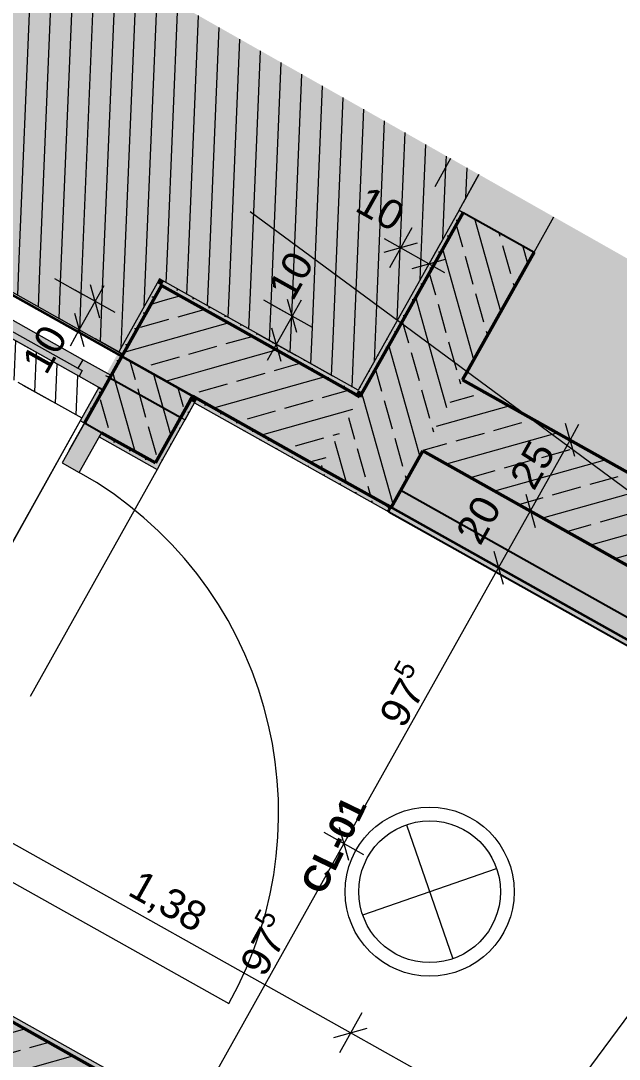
# Model space of a CAD drawing. Header units: metres. Extents: x -27.1 to 50.1, y 105.7 to 163.4.
# Drawn here: x 8.769 to 10.611, y 154.234 to 157.427 of the extents above; entities that cross this region are included whole.
import ezdxf

# ---------------------------------------------------------------- set-up
doc = ezdxf.new("R2010")
doc.units = ezdxf.units.M
doc.header["$MEASUREMENT"] = 0
for name, pattern in [('Punktlinie', [0.0035, 0, -0.0035]), ('Punktlinie_ eng', [0.00075, 0, -0.00075]), ('Strichlinie-über-Schnitt', [0.0023, 0.0008, -0.0015]), ('Strichpunktlinie', [0.006703, 0.003528, -0.001764, 0, -0.001411])]:
    doc.linetypes.add(name, pattern=pattern)
for name, color, linetype in [('00  Raster', 7, 'Continuous'), ('10  Wand Massiv', 7, 'Continuous'), ('10  Wand Massiv_Schnittschraffur', 7, 'Continuous'), ('10  Wand Massiv_Tür', 7, 'Continuous'), ('20  Decke Abhangdecke', 7, 'Continuous'), ('20  Decke Abhangdecke_Deckschraffur', 7, 'Continuous'), ('20  Deckenspiegel + Einbauten', 7, 'Continuous'), ('20  Wand Leichtbau', 7, 'Continuous'), ('20  Wand Leichtbau_Deckschraffur', 7, 'Continuous'), ('20  Wand Leichtbau_Schnittschraffur', 7, 'Continuous'), ('20  Wand Leichtbau_Tür', 7, 'Continuous'), ('40  Bemaßung 1_ 50 Deckenspiegel', 7, 'Continuous'), ('Neubau_10  Treppen + Rampen', 7, 'Continuous'), ('Neubau_20  Decke Abhangdecke', 7, 'Continuous'), ('Neubau_20  Decke Abhangdecke_Deckschraffur', 7, 'Continuous'), ('Neubau_20  Deckenspiegel + Einbauten', 7, 'Continuous'), ('Neubau_50 NUF - Raumstempel MIETERAUSBAU', 7, 'Continuous')]:
    doc.layers.add(name, color=color, linetype=linetype)
doc.styles.add('ERSTELLTER_STIL_1', font='arial.ttf')
doc.styles.add('ERSTELLTER_STIL_2', font='arial.ttf')
pattern_1 = [(87.605446, (0, 0), (-0.06494324, 0.002715745), [])]
pattern_2 = [(87.605446, (0, 0), (-0.02497817, 0.0010445172), [0, -0.025])]
pattern_3 = [(285.73796, (0, 0), (0.11550147, 0.03254858), []), (285.73796, (0.05775, 0.01627), (0.11550147, 0.03254858), [0.09, -0.03])]
pattern_4 = [(15.73796, (0, 0), (-0.03254858, 0.11550147), []), (15.73796, (-0.01627, 0.05775), (-0.03254858, 0.11550147), [0.09, -0.03])]

msp = doc.modelspace()

# ---------------------------------------------------------------- hatches: boundary and pattern name
at = {"layer": '10  Wand Massiv_Schnittschraffur', "linetype": 'Continuous', "lineweight": 0, "true_color": 0xffffff}
for points in [[(9.8976, 156.4528), (9.9107, 156.4455), (10.1307, 156.838), (10.1176, 156.8454)], [(9.9107, 156.4455), (10.1288, 156.3233), (10.3488, 156.7158), (10.1307, 156.838)], [(9.0706, 156.4089), (9.0837, 156.4016), (9.2023, 156.6132), (9.1892, 156.6205)], [(9.2023, 156.6132), (9.0801, 156.3951), (9.2982, 156.2729)], [(9.1892, 156.6205), (9.2023, 156.6132), (9.1965, 156.6336)], [(9.2023, 156.6132), (9.2096, 156.6262), (9.1965, 156.6336)], [(9.8072, 156.2914), (9.2096, 156.6262), (9.2023, 156.6132), (9.7999, 156.2783)], [(9.2982, 156.2729), (9.4204, 156.491), (9.2023, 156.6132)], [(9.8125, 156.2703), (9.8122, 156.2714), (9.4204, 156.491), (9.2982, 156.2729), (9.6907, 156.0529)], [(9.8203, 156.2841), (9.9107, 156.4455), (9.8976, 156.4528), (9.8072, 156.2914)], [(10.031, 156.1488), (10.1288, 156.3233), (9.9107, 156.4455), (9.8129, 156.271)], [(9.0801, 156.3951), (8.9652, 156.19), (9.0175, 156.1607), (9.1833, 156.0678), (9.2982, 156.2729)], [(9.067, 156.4024), (9.0303, 156.337), (9.0434, 156.3296), (9.0801, 156.3951)], [(9.0801, 156.3951), (9.0434, 156.3296), (9.2615, 156.2074), (9.2982, 156.2729)], [(11.83, 155.3701), (10.1288, 156.3233), (10.0066, 156.1052), (11.7078, 155.152)], [(9.0095, 156.2999), (8.9521, 156.1974), (8.9652, 156.19), (9.0226, 156.2925)], [(9.8072, 156.2914), (9.7999, 156.2783), (9.8122, 156.2714)], [(9.8072, 156.2914), (9.8122, 156.2714), (9.8129, 156.271), (9.8203, 156.2841)], [(9.1833, 156.0678), (9.1964, 156.0605), (9.3039, 156.2524), (9.2908, 156.2598)], [(9.2746, 156.2001), (9.3112, 156.2655), (9.2982, 156.2729), (9.2615, 156.2074)], [(9.2982, 156.2729), (9.2908, 156.2598), (9.3039, 156.2524)], [(9.3039, 156.2524), (9.3112, 156.2655), (9.2982, 156.2729)], [(9.3039, 156.2524), (9.9015, 155.9176), (9.8964, 155.9376), (9.3112, 156.2655)], [(9.6907, 156.0529), (9.8964, 155.9376), (9.8125, 156.2703)], [(9.8122, 156.2714), (9.8125, 156.2703), (9.8129, 156.271)], [(9.9088, 155.9307), (10.031, 156.1488), (9.8129, 156.271), (9.8125, 156.2703), (9.8964, 155.9376)], [(8.9652, 156.19), (8.8968, 156.0679), (8.9491, 156.0386), (9.0175, 156.1607)], [(9.189, 156.0474), (9.1964, 156.0605), (9.1833, 156.0678), (9.0175, 156.1607), (9.0102, 156.1476)], [(9.8964, 155.9376), (9.9015, 155.9176), (9.9088, 155.9307)], [(8.3581, 154.5644), (8.2359, 154.3463), (11.7124, 152.3983), (11.8346, 152.6164)], [(8.3654, 154.5774), (8.3581, 154.5644), (11.7168, 152.6825), (11.7241, 152.6955)]]:
    msp.add_hatch(color=7, dxfattribs=at).paths.add_polyline_path(points)
at = {"layer": '10  Wand Massiv_Schnittschraffur', "linetype": 'Continuous', "lineweight": 13, "true_color": 0x000100}
h = msp.add_hatch(dxfattribs=at)
h.set_pattern_fill('Gips_0001', color=98, style=0, pattern_type=2)
h.set_pattern_definition(pattern_2)
h.paths.add_polyline_path([(9.8976, 156.4528), (9.9107, 156.4455), (10.1307, 156.838), (10.1176, 156.8454)])
h = msp.add_hatch(dxfattribs=at)
h.set_pattern_fill('Beton__Stahlbeton_0001', color=98, style=0, pattern_type=2)
h.set_pattern_definition([(285.737955, (0, 0), (0.11550147, 0.03254857), []), (285.737955, (0.05775, 0.01627), (0.11550147, 0.03254857), [0.09, -0.03])])
h.paths.add_polyline_path([(9.9107, 156.4455), (10.1288, 156.3233), (10.3488, 156.7158), (10.1307, 156.838)])
h = msp.add_hatch(dxfattribs=at)
h.set_pattern_fill('Gips_0001', color=98, style=0, pattern_type=2)
h.set_pattern_definition(pattern_2)
h.paths.add_polyline_path([(9.0706, 156.4089), (9.0837, 156.4016), (9.2023, 156.6132), (9.1892, 156.6205)])
h = msp.add_hatch(dxfattribs=at)
h.set_pattern_fill('Beton__Stahlbeton_0001', color=98, style=0, pattern_type=2)
h.set_pattern_definition(pattern_4)
h.paths.add_polyline_path([(9.2023, 156.6132), (9.0801, 156.3951), (9.2982, 156.2729)])
h = msp.add_hatch(dxfattribs=at)
h.set_pattern_fill('Gips_0001', color=98, style=0, pattern_type=2)
h.set_pattern_definition(pattern_2)
h.paths.add_polyline_path([(9.1892, 156.6205), (9.2023, 156.6132), (9.1965, 156.6336)])
h = msp.add_hatch(dxfattribs=at)
h.set_pattern_fill('Gips_0001', color=98, style=0, pattern_type=2)
h.set_pattern_definition(pattern_2)
h.paths.add_polyline_path([(9.2023, 156.6132), (9.2096, 156.6262), (9.1965, 156.6336)])
h = msp.add_hatch(dxfattribs=at)
h.set_pattern_fill('Gips_0001', color=98, style=0, pattern_type=2)
h.set_pattern_definition(pattern_2)
h.paths.add_polyline_path([(9.8072, 156.2914), (9.2096, 156.6262), (9.2023, 156.6132), (9.7999, 156.2783)])
h = msp.add_hatch(dxfattribs=at)
h.set_pattern_fill('Beton__Stahlbeton_0001', color=98, style=0, pattern_type=2)
h.set_pattern_definition(pattern_4)
h.paths.add_polyline_path([(9.2982, 156.2729), (9.4204, 156.491), (9.2023, 156.6132)])
h = msp.add_hatch(dxfattribs=at)
h.set_pattern_fill('Beton__Stahlbeton_0001', color=98, style=0, pattern_type=2)
h.set_pattern_definition(pattern_4)
h.paths.add_polyline_path([(9.8125, 156.2703), (9.8122, 156.2714), (9.4204, 156.491), (9.2982, 156.2729), (9.6907, 156.0529)])
h = msp.add_hatch(dxfattribs=at)
h.set_pattern_fill('Gips_0001', color=98, style=0, pattern_type=2)
h.set_pattern_definition(pattern_2)
h.paths.add_polyline_path([(9.8203, 156.2841), (9.9107, 156.4455), (9.8976, 156.4528), (9.8072, 156.2914)])
h = msp.add_hatch(dxfattribs=at)
h.set_pattern_fill('Beton__Stahlbeton_0001', color=98, style=0, pattern_type=2)
h.set_pattern_definition(pattern_3)
h.paths.add_polyline_path([(10.031, 156.1488), (10.1288, 156.3233), (9.9107, 156.4455), (9.8129, 156.271)])
h = msp.add_hatch(dxfattribs=at)
h.set_pattern_fill('Beton__Stahlbeton_0001', color=98, style=0, pattern_type=2)
h.set_pattern_definition([(285.73796, (0, 0), (0.11550147, 0.03254858), []), (285.73796, (0.05775, 0.01627), (0.11550147, 0.03254858), [0.09, -0.03])])
h.paths.add_polyline_path([(9.0801, 156.3951), (8.9652, 156.19), (9.0175, 156.1607), (9.1833, 156.0678), (9.2982, 156.2729)])
h = msp.add_hatch(dxfattribs=at)
h.set_pattern_fill('Gips_0001', color=98, style=0, pattern_type=2)
h.set_pattern_definition(pattern_2)
h.paths.add_polyline_path([(9.067, 156.4024), (9.0303, 156.337), (9.0434, 156.3296), (9.0801, 156.3951)])
h = msp.add_hatch(dxfattribs=at)
h.set_pattern_fill('Beton__Stahlbeton_0001', color=98, style=0, pattern_type=2)
h.set_pattern_definition([(285.73796, (0, 0), (0.11550147, 0.03254858), []), (285.73796, (0.05775, 0.01627), (0.11550147, 0.03254858), [0.09, -0.03])])
h.paths.add_polyline_path([(9.0801, 156.3951), (9.0434, 156.3296), (9.2615, 156.2074), (9.2982, 156.2729)])
h = msp.add_hatch(dxfattribs=at)
h.set_pattern_fill('Beton__Stahlbeton_0001', color=98, style=0, pattern_type=2)
h.set_pattern_definition([(15.73796, (0, 0), (-0.03254858, 0.11550147), []), (15.73796, (-0.01627, 0.05775), (-0.03254858, 0.11550147), [0.09, -0.03])])
h.paths.add_polyline_path([(11.83, 155.3701), (10.1288, 156.3233), (10.0066, 156.1052), (11.7078, 155.152)])
h = msp.add_hatch(dxfattribs=at)
h.set_pattern_fill('Gips_0001', color=98, style=0, pattern_type=2)
h.set_pattern_definition(pattern_2)
h.paths.add_polyline_path([(9.0095, 156.2999), (8.9521, 156.1974), (8.9652, 156.19), (9.0226, 156.2925)])
h = msp.add_hatch(dxfattribs=at)
h.set_pattern_fill('Gips_0001', color=98, style=0, pattern_type=2)
h.set_pattern_definition(pattern_2)
h.paths.add_polyline_path([(9.8072, 156.2914), (9.7999, 156.2783), (9.8122, 156.2714)])
h = msp.add_hatch(dxfattribs=at)
h.set_pattern_fill('Gips_0001', color=98, style=0, pattern_type=2)
h.set_pattern_definition(pattern_2)
h.paths.add_polyline_path([(9.8072, 156.2914), (9.8122, 156.2714), (9.8129, 156.271), (9.8203, 156.2841)])
h = msp.add_hatch(dxfattribs=at)
h.set_pattern_fill('Gips_0001', color=98, style=0, pattern_type=2)
h.set_pattern_definition(pattern_2)
h.paths.add_polyline_path([(9.1833, 156.0678), (9.1964, 156.0605), (9.3039, 156.2524), (9.2908, 156.2598)])
h = msp.add_hatch(dxfattribs=at)
h.set_pattern_fill('Gips_0001', color=98, style=0, pattern_type=2)
h.set_pattern_definition(pattern_2)
h.paths.add_polyline_path([(9.2746, 156.2001), (9.3112, 156.2655), (9.2982, 156.2729), (9.2615, 156.2074)])
h = msp.add_hatch(dxfattribs=at)
h.set_pattern_fill('Gips_0001', color=98, style=0, pattern_type=2)
h.set_pattern_definition(pattern_2)
h.paths.add_polyline_path([(9.2982, 156.2729), (9.2908, 156.2598), (9.3039, 156.2524)])
h = msp.add_hatch(dxfattribs=at)
h.set_pattern_fill('Gips_0001', color=98, style=0, pattern_type=2)
h.set_pattern_definition(pattern_2)
h.paths.add_polyline_path([(9.3039, 156.2524), (9.3112, 156.2655), (9.2982, 156.2729)])
h = msp.add_hatch(dxfattribs=at)
h.set_pattern_fill('Gips_0001', color=98, style=0, pattern_type=2)
h.set_pattern_definition(pattern_2)
h.paths.add_polyline_path([(9.3039, 156.2524), (9.9015, 155.9176), (9.8964, 155.9376), (9.3112, 156.2655)])
h = msp.add_hatch(dxfattribs=at)
h.set_pattern_fill('Beton__Stahlbeton_0001', color=98, style=0, pattern_type=2)
h.set_pattern_definition(pattern_3)
h.paths.add_polyline_path([(9.6907, 156.0529), (9.8964, 155.9376), (9.8125, 156.2703)])
h = msp.add_hatch(dxfattribs=at)
h.set_pattern_fill('Beton__Stahlbeton_0001', color=98, style=0, pattern_type=2)
h.set_pattern_definition(pattern_4)
h.paths.add_polyline_path([(9.8122, 156.2714), (9.8125, 156.2703), (9.8129, 156.271)])
h = msp.add_hatch(dxfattribs=at)
h.set_pattern_fill('Beton__Stahlbeton_0001', color=98, style=0, pattern_type=2)
h.set_pattern_definition(pattern_3)
h.paths.add_polyline_path([(9.9088, 155.9307), (10.031, 156.1488), (9.8129, 156.271), (9.8125, 156.2703), (9.8964, 155.9376)])
h = msp.add_hatch(dxfattribs=at)
h.set_pattern_fill('Gips_0001', color=98, style=0, pattern_type=2)
h.set_pattern_definition(pattern_2)
h.paths.add_polyline_path([(9.189, 156.0474), (9.1964, 156.0605), (9.1833, 156.0678), (9.0175, 156.1607), (9.0102, 156.1476)])
h = msp.add_hatch(dxfattribs=at)
h.set_pattern_fill('Gips_0001', color=98, style=0, pattern_type=2)
h.set_pattern_definition(pattern_2)
h.paths.add_polyline_path([(9.8964, 155.9376), (9.9015, 155.9176), (9.9088, 155.9307)])
h = msp.add_hatch(dxfattribs=at)
h.set_pattern_fill('Beton__Stahlbeton_0001', color=98, style=0, pattern_type=2)
h.set_pattern_definition([(195.73796, (0, 0), (-0.03254858, 0.11550147), []), (195.73796, (0.01627, -0.05775), (-0.03254858, 0.11550147), [0.09, -0.03])])
h.paths.add_polyline_path([(8.3581, 154.5644), (8.2359, 154.3463), (11.7124, 152.3983), (11.8346, 152.6164)])
h = msp.add_hatch(dxfattribs=at)
h.set_pattern_fill('Gips_0001', color=98, style=0, pattern_type=2)
h.set_pattern_definition(pattern_2)
h.paths.add_polyline_path([(8.3654, 154.5774), (8.3581, 154.5644), (11.7168, 152.6825), (11.7241, 152.6955)])
at = {"layer": '20  Decke Abhangdecke_Deckschraffur', "linetype": 'Continuous', "lineweight": 18, "true_color": 0xffd5aa}
h = msp.add_hatch(dxfattribs=at)
h.set_pattern_fill('Mauerwerk_0001', color=41, style=0, pattern_type=2)
h.set_pattern_definition(pattern_1)
h.paths.add_polyline_path([(9.0706, 156.4089), (9.1963, 156.6332), (9.807, 156.291), (10.1788, 156.9547), (10.0918, 157.004), (9.7686, 156.4271), (9.1579, 156.7693), (9.0323, 156.545), (7.3878, 157.4664), (7.4892, 157.6475), (7.2232, 157.7966), (7.5769, 158.428), (7.4899, 158.4772), (7.087, 157.7582), (7.3531, 157.6091), (7.2517, 157.4281), (7.5003, 157.2888), (8.6606, 156.6387)])
h = msp.add_hatch(dxfattribs=at)
h.set_pattern_fill('Mauerwerk_0001', color=41, style=0, pattern_type=2)
h.set_pattern_definition(pattern_1)
h.paths.add_polyline_path([(7.3878, 157.4664), (7.5492, 157.376), (8.7095, 156.7259), (9.0323, 156.545), (9.1579, 156.7693), (9.7686, 156.4271), (10.0918, 157.004), (7.5769, 158.428), (7.2232, 157.7966), (7.4892, 157.6475)])
at = {"layer": '20  Decke Abhangdecke_Deckschraffur', "linetype": 'Continuous', "lineweight": 13}
h = msp.add_hatch(dxfattribs=at)
h.set_pattern_fill('Lamellendecke_Flurkoffer_8E', color=5, style=0, pattern_type=2)
h.set_pattern_definition([(150.738, (-6.42524, 129.7489), (0.219962, 0.392577), [])])
h.paths.add_polyline_path([(-3.086, 138.3949), (-8.2298, 129.2145), (-6.6594, 128.3347), (-4.1552, 132.8041), (-4.1308, 132.8478), (4.4575, 148.1757), (4.5186, 148.2848), (5.7529, 150.4876), (8.9569, 156.206), (8.5469, 156.4357), (7.3866, 157.0858), (-0.3976, 143.1931)])
at = {"layer": '20  Wand Leichtbau_Deckschraffur', "linetype": 'Continuous', "lineweight": 0, "true_color": 0xffffff}
msp.add_hatch(color=7, dxfattribs=at).paths.add_polyline_path([(8.5526, 156.5788), (8.5395, 156.5862), (8.5297, 156.5687), (8.9485, 156.3341), (8.9582, 156.3515), (8.9452, 156.3589), (8.9598, 156.385), (8.5672, 156.605)])
at = {"layer": '20  Wand Leichtbau_Schnittschraffur', "linetype": 'Continuous', "lineweight": 0, "true_color": 0xffffff}
msp.add_hatch(color=7, dxfattribs=at).paths.add_polyline_path([(9.0471, 156.3362), (8.9598, 156.385), (8.9452, 156.3589), (8.9582, 156.3515), (8.9485, 156.3341), (9.0226, 156.2925)])
at = {"layer": '20  Wand Leichtbau_Schnittschraffur', "linetype": 'Continuous', "lineweight": 18}
for points in [[(9.0226, 156.2925), (9.0837, 156.4016), (9.0706, 156.4089), (9.0095, 156.2999)], [(11.6393, 155.0299), (9.9382, 155.983), (9.9015, 155.9176), (11.6027, 154.9644)]]:
    msp.add_hatch(color=9, dxfattribs=at).paths.add_polyline_path(points)
at = {"layer": 'Neubau_10  Treppen + Rampen', "linetype": 'Continuous', "lineweight": 0, "true_color": 0x8f8f8f}
msp.add_hatch(color=252, dxfattribs=at).paths.add_polyline_path([(17.1396, 149.5487), (18.6134, 152.179), (1.2236, 162.0253), (0.6998, 161.0905), (14.3275, 153.4549), (13.601, 152.1582)])
at = {"layer": 'Neubau_20  Decke Abhangdecke_Deckschraffur', "linetype": 'Continuous', "lineweight": 18, "true_color": 0xffd5aa}
h = msp.add_hatch(dxfattribs=at)
h.set_pattern_fill('Mauerwerk_0001', color=41, style=0, pattern_type=2)
h.set_pattern_definition(pattern_1)
h.paths.add_polyline_path([(7.438, 157.1776), (7.3855, 157.0836), (8.9571, 156.2059), (9.0095, 156.2999)])

# ---------------------------------------------------------------- linework, layer by layer
at = {"layer": '00  Raster', "color": 7, "linetype": 'Strichpunktlinie', "lineweight": 13, "ltscale": 1000}
for p, q in [((13.2683, 154.0484), (-1.4759, 162.3096)), ((17.7894, 150.7085), (6.4769, 159.0508)), ((10.8713, 154.6862), (10.2778, 153.8814))]:
    msp.add_line(p, q, dxfattribs=at)
at = {"layer": '10  Wand Massiv', "color": 7, "linetype": 'Continuous', "lineweight": 50, "ltscale": 1000}
for p, q in [((10.1307, 156.838), (9.9107, 156.4455)), ((9.2023, 156.6132), (9.0801, 156.3951)), ((9.2023, 156.6132), (9.0801, 156.3951)), ((9.4204, 156.491), (9.2023, 156.6132)), ((9.7999, 156.2783), (9.4204, 156.491)), ((9.9107, 156.4455), (9.8129, 156.271)), ((9.0226, 156.2925), (9.0837, 156.4016)), ((9.0226, 156.2925), (9.0837, 156.4016)), ((9.0801, 156.3951), (9.0434, 156.3296)), ((9.0226, 156.2925), (8.9652, 156.19)), ((9.1833, 156.0678), (9.2908, 156.2598)), ((9.2615, 156.2074), (9.2982, 156.2729)), ((9.2982, 156.2729), (9.2908, 156.2598)), ((9.2982, 156.2729), (9.2908, 156.2598)), ((9.2982, 156.2729), (9.6907, 156.0529)), ((9.7999, 156.2783), (9.8122, 156.2714)), ((9.7999, 156.2783), (9.8122, 156.2714)), ((9.8129, 156.271), (9.8122, 156.2714)), ((9.8129, 156.271), (9.8122, 156.2714)), ((9.1833, 156.0678), (9.0175, 156.1607)), ((9.6907, 156.0529), (9.8964, 155.9376)), ((9.6907, 156.0529), (9.8964, 155.9376)), ((9.9088, 155.9307), (9.8964, 155.9376)), ((9.9088, 155.9307), (9.8964, 155.9376)), ((11.7168, 152.6825), (8.3581, 154.5644))]:
    msp.add_line(p, q, dxfattribs=at)
at = {"layer": '10  Wand Massiv', "color": 7, "linetype": 'Continuous', "lineweight": 13, "ltscale": 1000}
for p, q in [((10.1176, 156.8454), (10.1307, 156.838)), ((8.9652, 156.19), (8.9521, 156.1974)), ((9.0175, 156.1607), (9.0102, 156.1476)), ((9.0102, 156.1476), (9.189, 156.0474)), ((9.1964, 156.0605), (9.189, 156.0474))]:
    msp.add_line(p, q, dxfattribs=at)
at = {"layer": '10  Wand Massiv', "color": 7, "linetype": 'Continuous', "lineweight": 25, "ltscale": 1000}
for p, q in [((10.1307, 156.838), (10.3488, 156.7158)), ((9.0837, 156.4016), (9.0706, 156.4089)), ((9.0837, 156.4016), (9.0706, 156.4089)), ((9.0095, 156.2999), (9.0226, 156.2925)), ((9.0095, 156.2999), (9.0226, 156.2925)), ((9.0175, 156.1607), (8.9652, 156.19))]:
    msp.add_line(p, q, dxfattribs=at)
at = {"layer": '10  Wand Massiv', "color": 7, "linetype": 'Continuous', "lineweight": 13, "ltscale": 1000, "flags": 128}
for points in [[(10.1176, 156.8454), (9.8976, 156.4528)], [(9.1892, 156.6205), (9.0706, 156.4089)], [(9.1965, 156.6336), (9.1892, 156.6205)], [(9.8072, 156.2914), (9.1965, 156.6336)], [(9.8976, 156.4528), (9.8072, 156.2914)], [(9.0303, 156.337), (9.0434, 156.3296)], [(9.0095, 156.2999), (8.9521, 156.1974)], [(9.2746, 156.2001), (9.3112, 156.2655)], [(9.1964, 156.0605), (9.3039, 156.2524)], [(9.3039, 156.2524), (9.9015, 155.9176)], [(9.2615, 156.2074), (9.2746, 156.2001)], [(9.9015, 155.9176), (9.9088, 155.9307)], [(11.7241, 152.6955), (8.3654, 154.5774)]]:
    msp.add_lwpolyline(points, dxfattribs=at)
at = {"layer": '10  Wand Massiv', "color": 7, "linetype": 'Continuous', "lineweight": 50, "ltscale": 1000, "flags": 128}
for points in [[(10.1288, 156.3233), (10.3488, 156.7158)], [(11.83, 155.3701), (10.1288, 156.3233)], [(9.9088, 155.9307), (10.0066, 156.1052)], [(10.0066, 156.1052), (11.7078, 155.152)]]:
    msp.add_lwpolyline(points, dxfattribs=at)
at = {"layer": '10  Wand Massiv', "color": 7, "linetype": 'Continuous', "lineweight": 25, "ltscale": 1000, "flags": 128}
msp.add_lwpolyline([(9.0434, 156.3296), (9.2615, 156.2074)], dxfattribs=at)
at = {"layer": '10  Wand Massiv_Tür', "color": 7, "linetype": 'Strichlinie-über-Schnitt', "lineweight": 18, "ltscale": 1000}
msp.add_line((10.1176, 156.8454), (10.1788, 156.9547), dxfattribs=at)
at = {"layer": '10  Wand Massiv_Tür', "color": 7, "linetype": 'Continuous', "lineweight": 13, "ltscale": 1000}
for p, q in [((10.1176, 156.8454), (10.1307, 156.838)), ((8.9652, 156.19), (8.9521, 156.1974)), ((9.0102, 156.1476), (9.189, 156.0474)), ((9.1964, 156.0605), (9.189, 156.0474))]:
    msp.add_line(p, q, dxfattribs=at)
at = {"layer": '10  Wand Massiv_Tür', "color": 7, "linetype": 'Continuous', "lineweight": 25, "ltscale": 1000}
for p, q in [((10.1307, 156.838), (10.3488, 156.7158)), ((9.0175, 156.1607), (8.9652, 156.19)), ((9.0175, 156.1607), (8.9652, 156.19))]:
    msp.add_line(p, q, dxfattribs=at)
at = {"layer": '10  Wand Massiv_Tür', "color": 7, "linetype": 'Continuous', "lineweight": 18, "ltscale": 1000}
for p, q in [((10.3488, 156.7158), (10.4095, 156.8242)), ((8.9652, 156.19), (8.8968, 156.0679)), ((8.9491, 156.0386), (9.0175, 156.1607)), ((9.0175, 156.1607), (8.9652, 156.19)), ((8.8968, 156.0679), (8.9491, 156.0386)), ((8.3625, 154.9917), (9.4094, 154.4051))]:
    msp.add_line(p, q, dxfattribs=at)
at = {"layer": '10  Wand Massiv_Tür', "color": 7, "linetype": 'Strichlinie-über-Schnitt', "lineweight": 13, "ltscale": 1000}
for p, q in [((8.9521, 156.1974), (8.2287, 154.9062)), ((9.189, 156.0474), (8.4803, 154.7825))]:
    msp.add_line(p, q, dxfattribs=at)
at = {"layer": '10  Wand Massiv_Tür', "color": 7, "linetype": 'Continuous', "lineweight": 13, "ltscale": 1000}
msp.add_arc((8.3625, 154.9917), 1.2, 330.738, 60.738, dxfattribs=at)
at = {"layer": '20  Decke Abhangdecke', "color": 7, "linetype": 'Punktlinie_ eng', "lineweight": 13, "ltscale": 1000, "flags": 128}
for points in [[(10.1788, 156.9547), (9.807, 156.291), (9.1963, 156.6332), (9.0706, 156.4089), (8.6606, 156.6387), (7.5003, 157.2888), (7.2517, 157.4281), (7.3531, 157.6091), (7.087, 157.7582), (7.4899, 158.4772)], [(10.0918, 157.004), (9.7686, 156.4271), (9.1579, 156.7693), (9.0323, 156.545), (7.3878, 157.4664), (7.4892, 157.6475), (7.2232, 157.7966), (7.5769, 158.428)], [(10.0918, 157.004), (9.7686, 156.4271), (9.1579, 156.7693), (9.0323, 156.545), (8.7095, 156.7259), (7.5492, 157.376), (7.3878, 157.4664), (7.4892, 157.6475), (7.2232, 157.7966), (7.5769, 158.428)]]:
    msp.add_lwpolyline(points, dxfattribs=at)
at = {"layer": '20  Decke Abhangdecke', "color": 7, "linetype": 'Strichlinie-über-Schnitt', "lineweight": 13, "ltscale": 1000, "flags": 128}
msp.add_lwpolyline([(-3.086, 138.3949), (-0.3976, 143.1931), (7.3866, 157.0858), (8.5469, 156.4357), (8.9569, 156.206), (5.7529, 150.4876), (4.5186, 148.2848), (4.4575, 148.1757), (-4.1308, 132.8478), (-4.1552, 132.8041), (-6.6594, 128.3347), (-8.2298, 129.2145)], close=True, dxfattribs=at)
at = {"layer": '20  Wand Leichtbau', "color": 7, "linetype": 'Continuous', "lineweight": 13, "ltscale": 1000}
for p, q in [((9.0471, 156.3362), (9.0837, 156.4016)), ((9.0226, 156.2925), (9.0471, 156.3362))]:
    msp.add_line(p, q, dxfattribs=at)
at = {"layer": '20  Wand Leichtbau', "color": 7, "linetype": 'Continuous', "lineweight": 13, "ltscale": 1000, "flags": 128}
msp.add_lwpolyline([(9.9015, 155.9176), (9.9382, 155.983)], dxfattribs=at)
at = {"layer": '20  Wand Leichtbau', "color": 7, "linetype": 'Continuous', "lineweight": 25, "ltscale": 1000, "flags": 128}
for points in [[(11.6393, 155.0299), (9.9382, 155.983)], [(9.9015, 155.9176), (11.6027, 154.9644)]]:
    msp.add_lwpolyline(points, dxfattribs=at)
at = {"layer": '20  Wand Leichtbau_Tür', "color": 7, "linetype": 'Strichlinie-über-Schnitt', "lineweight": 13, "ltscale": 1000}
for p, q in [((9.0837, 156.4016), (7.5003, 157.2888)), ((9.0226, 156.2925), (7.4392, 157.1797))]:
    msp.add_line(p, q, dxfattribs=at)
at = {"layer": '20  Wand Leichtbau_Tür', "color": 7, "linetype": 'Continuous', "lineweight": 18, "ltscale": 1000}
for p, q in [((8.5526, 156.5788), (8.9452, 156.3589)), ((8.9598, 156.385), (8.5672, 156.605)), ((8.5297, 156.5687), (8.9485, 156.3341)), ((8.9598, 156.385), (8.9452, 156.3589)), ((9.0471, 156.3362), (8.9598, 156.385)), ((8.9452, 156.3589), (8.9582, 156.3515)), ((8.9582, 156.3515), (8.9485, 156.3341)), ((8.9485, 156.3341), (9.0226, 156.2925)), ((9.0226, 156.2925), (9.0471, 156.3362))]:
    msp.add_line(p, q, dxfattribs=at)
at = {"layer": '20  Wand Leichtbau_Tür', "color": 7, "linetype": 'Continuous', "lineweight": 13, "ltscale": 1000}
for p, q in [((9.0471, 156.3362), (9.0837, 156.4016)), ((9.0226, 156.2925), (9.0471, 156.3362)), ((9.0226, 156.2925), (9.0471, 156.3362))]:
    msp.add_line(p, q, dxfattribs=at)
at = {"layer": '40  Bemaßung 1_ 50 Deckenspiegel', "color": 7, "linetype": 'Continuous', "lineweight": 13, "ltscale": 1000}
for p, q in [((9.9721, 156.7903), (9.9034, 156.6677)), ((9.9888, 156.7434), (9.8867, 156.7146)), ((9.9377, 156.729), (9.8887, 156.7565)), ((10.0594, 156.7415), (9.9906, 156.6188)), ((10.025, 156.6801), (9.9377, 156.729)), ((9.9739, 156.6657), (10.076, 156.6945)), ((10.0741, 156.6526), (10.025, 156.6801)), ((9.0125, 156.5131), (8.9838, 156.6152)), ((8.9982, 156.5642), (9.0256, 156.6132)), ((9.0595, 156.5298), (8.9368, 156.5985)), ((8.9493, 156.4769), (8.9982, 156.5642)), ((9.5427, 156.5537), (9.6654, 156.4849)), ((9.6185, 156.4683), (9.5897, 156.5704)), ((9.6316, 156.5684), (9.6041, 156.5193)), ((9.0106, 156.4426), (8.8879, 156.5113)), ((8.9349, 156.528), (8.9637, 156.4259)), ((9.6041, 156.5193), (9.5552, 156.4321)), ((9.5408, 156.4831), (9.5696, 156.381)), ((8.9218, 156.4279), (8.9493, 156.4769)), ((9.4939, 156.4664), (9.6165, 156.3977)), ((9.5552, 156.4321), (9.5277, 156.383)), ((10.5206, 156.1037), (10.3979, 156.1725)), ((10.4736, 156.0871), (10.4449, 156.1892)), ((10.4593, 156.1381), (10.4867, 156.1872)), ((10.3371, 155.92), (10.4593, 156.1381)), ((10.3227, 155.9711), (10.3514, 155.869)), ((10.3984, 155.8856), (10.2757, 155.9544)), ((10.2393, 155.7455), (10.3371, 155.92)), ((10.3006, 155.7112), (10.1779, 155.7799)), ((10.2249, 155.7966), (10.2537, 155.6945)), ((9.7637, 154.8967), (10.2393, 155.7455)), ((9.7839, 154.315), (8.5793, 154.9899)), ((9.7493, 154.9477), (9.7781, 154.8457)), ((9.825, 154.8623), (9.7023, 154.9311)), ((9.2861, 154.0444), (9.7637, 154.8967)), ((9.8183, 154.3763), (9.7496, 154.2536)), ((9.7329, 154.3006), (9.835, 154.3294)), ((10.5167, 153.9044), (9.7839, 154.315))]:
    msp.add_line(p, q, dxfattribs=at)
at = {"layer": 'Neubau_10  Treppen + Rampen', "color": 8, "linetype": 'Continuous', "lineweight": 35, "ltscale": 1000, "flags": 128}
msp.add_lwpolyline([(1.2236, 162.0253), (0.6998, 161.0905), (14.3275, 153.4549), (13.601, 152.1582), (17.1396, 149.5487)], dxfattribs=at)
at = {"layer": 'Neubau_20  Decke Abhangdecke', "color": 7, "linetype": 'Punktlinie_ eng', "lineweight": 13, "ltscale": 1000, "flags": 128}
msp.add_lwpolyline([(7.438, 157.1776), (7.3855, 157.0836), (8.9571, 156.2059), (9.0095, 156.2999)], close=True, dxfattribs=at)
at = {"layer": 'Neubau_20  Deckenspiegel + Einbauten', "color": 7, "linetype": 'Continuous', "lineweight": 13, "ltscale": 1000}
for p, q in [((9.9557, 154.955), (10.0986, 154.5431)), ((9.8212, 154.6776), (10.2331, 154.8206))]:
    msp.add_line(p, q, dxfattribs=at)
for radius in [0.26, 0.218]:
    msp.add_circle((10.0272, 154.7491), radius, dxfattribs=at)
at = {"layer": 'Neubau_50 NUF - Raumstempel MIETERAUSBAU', "color": 7, "linetype": 'Punktlinie', "lineweight": 13, "ltscale": 1000, "flags": 128}
msp.add_lwpolyline([(8.9186, 156.1068), (9.0226, 156.2925), (7.4392, 157.1797), (7.3618, 157.0417)], dxfattribs=at)

# ---------------------------------------------------------------- texts
at = {"layer": '20  Deckenspiegel + Einbauten', "color": 7, "linetype": 'Continuous', "lineweight": 13, "insert": (9.6953, 154.9099), "char_height": 0.08, "attachment_point": 2, "rotation": 64.1416, "style": 'ERSTELLTER_STIL_2'}
msp.add_mtext('\\A1;{\\pqc;\\fArial|b1|i0|c0|p38;C\\fArial|b1|i0|c0|p38;L-0\\fArial|b1|i0|c0|p38;1}', dxfattribs=at)
at = {"layer": '40  Bemaßung 1_ 50 Deckenspiegel', "color": 7, "linetype": 'Continuous', "lineweight": 13, "char_height": 0.09, "attachment_point": 7, "style": 'ERSTELLTER_STIL_1'}
for s, insert, width, rotation in [('\\A1;{\\pql;\\fArial|b0|i0|c0|p38;10}', (9.7926, 156.8439), 0.136595, 330.738), ('\\A1;{\\pql;\\fArial|b0|i0|c0|p38;10}', (9.6067, 156.5608), 0.136595, 60.738), ('\\A1;{\\pql;\\fArial|b0|i0|c0|p38;10}', (8.8485, 156.3339), 0.136595, 60.738), ('\\A1;{\\pql;\\fArial|b0|i0|c0|p38;25}', (10.3491, 155.9783), 0.136595, 60.7379), ('\\A1;{\\pql;\\fArial|b0|i0|c0|p38;20}', (10.1837, 155.8093), 0.136595, 60.7379), ('\\A1;{\\pql;\\fArial|b0|i0|c0|p38;1,38}', (9.086, 154.7267), 0.239452, 330.738)]:
    msp.add_mtext(s, dxfattribs=dict(at, insert=insert, width=width, rotation=rotation))
at = {"layer": '40  Bemaßung 1_ 50 Deckenspiegel', "color": 7, "linetype": 'Continuous', "lineweight": 13, "char_height": 0.09, "attachment_point": 7, "rotation": 60.7379, "style": 'ERSTELLTER_STIL_1'}
for insert in [(9.9696, 155.2349), (9.5409, 154.4697)]:
    msp.add_mtext('\\A1;{\\pql;\\fArial|b0|i0|c0|p38;97\\fArial|b0|i0|c0|p38;\\A1{\\H.66x;\\S5^  ;}}', dxfattribs=dict(at, insert=insert))

doc.saveas('drawing.dxf')
